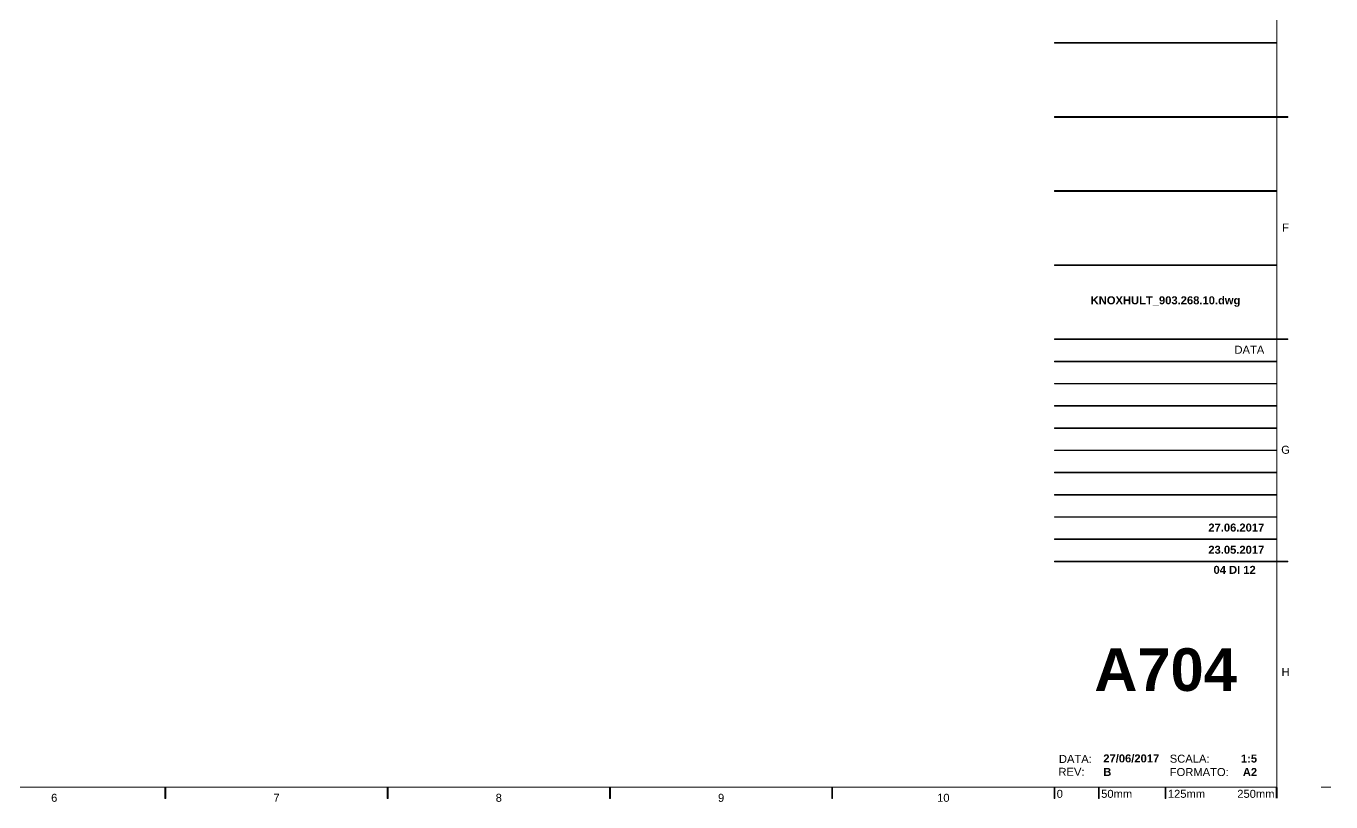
# Model space of a CAD drawing. Header units: centimetres. Extents: x -2268 to 4168, y -1681 to 1458.
# Drawn here: x 191.9 to 338.6, y -106.1 to -18.8 of the extents above; entities that cross this region are included whole.
import ezdxf

# ---------------------------------------------------------------- set-up
doc = ezdxf.new("R2010")
doc.units = ezdxf.units.CM
for name, color, linetype, lineweight in [('PDF _Geometria_Num_Penna__7', 7, 'Continuous', 18), ('PDF _Riempimenti solidi_Num_Penna__7', 7, 'Continuous', 18), ('PDF _Testo_Num_Penna__7', 7, 'Continuous', 18)]:
    doc.layers.add(name, color=color, linetype=linetype, lineweight=lineweight)
doc.styles.add('GENERATED_STYLE_1', font='Arial.ttf')
doc.styles.add('GENERATED_STYLE_2', font='Arial Bold.ttf')

msp = doc.modelspace()

# ---------------------------------------------------------------- hatches: boundary and pattern name
at = {"layer": 'PDF _Riempimenti solidi_Num_Penna__7', "linetype": 'Continuous', "lineweight": 18}
for points in [[(307.5234, -20.6204), (307.5234, -20.7103), (332.5222, -20.6204)], [(307.5234, -20.7103), (332.5222, -20.7103), (332.5222, -20.6204)], [(332.5223, -20.6204), (307.5235, -20.7103), (332.5223, -20.7103)], [(307.5235, -20.6204), (307.5235, -20.7103), (332.5223, -20.6204)], [(332.5223, -28.9551), (307.5235, -29.0451), (332.5223, -29.0451)], [(307.5235, -28.9551), (307.5235, -29.0451), (332.5223, -28.9551)], [(332.5223, -28.9551), (307.5235, -29.0451), (332.5223, -29.0451)], [(307.5235, -28.9551), (307.5235, -29.0451), (332.5223, -28.9551)], [(332.5223, -28.9551), (307.5235, -29.0451), (332.5223, -29.0451)], [(307.5235, -28.9551), (307.5235, -29.0451), (332.5223, -28.9551)], [(332.5223, -28.9551), (307.5235, -29.0451), (332.5223, -29.0451)], [(307.5235, -28.9551), (307.5235, -29.0451), (332.5223, -28.9551)], [(332.5223, -28.9551), (332.5223, -29.0451), (333.7712, -28.9551)], [(332.5223, -29.0451), (333.7712, -29.0451), (333.7712, -28.9551)], [(332.5223, -37.2899), (307.5235, -37.3799), (332.5223, -37.3799)], [(307.5235, -37.2899), (307.5235, -37.3799), (332.5223, -37.2899)], [(332.5223, -45.6246), (307.5235, -45.7146), (332.5223, -45.7146)], [(307.5235, -45.6246), (307.5235, -45.7146), (332.5223, -45.6246)], [(332.5223, -45.6246), (307.5235, -45.7146), (332.5223, -45.7146)], [(307.5235, -45.6246), (307.5235, -45.7146), (332.5223, -45.6246)], [(332.5223, -53.9594), (307.5235, -54.0494), (332.5223, -54.0494)], [(307.5235, -53.9594), (307.5235, -54.0494), (332.5223, -53.9594)], [(332.5223, -53.9594), (332.5223, -54.0494), (333.7712, -53.9594)], [(332.5223, -54.0494), (333.7712, -54.0494), (333.7712, -53.9594)], [(332.5223, -56.473), (307.5235, -56.5312), (332.5223, -56.5312)], [(307.5235, -56.473), (307.5235, -56.5312), (332.5223, -56.473)], [(332.5223, -58.9709), (307.5235, -59.0344), (332.5223, -59.0344)], [(307.5235, -58.9709), (307.5235, -59.0344), (332.5223, -58.9709)], [(332.5223, -61.4739), (307.5235, -61.5321), (332.5223, -61.5321)], [(307.5235, -61.4739), (307.5235, -61.5321), (332.5223, -61.4739)], [(332.5223, -63.9717), (307.5235, -64.0353), (332.5223, -64.0353)], [(307.5235, -63.9717), (307.5235, -64.0353), (332.5223, -63.9717)], [(332.5223, -66.4747), (307.5235, -66.5329), (332.5223, -66.5329)], [(307.5235, -66.4747), (307.5235, -66.5329), (332.5223, -66.4747)], [(332.5223, -68.9726), (307.5235, -69.0306), (332.5223, -69.0306)], [(307.5235, -68.9726), (307.5235, -69.0306), (332.5223, -68.9726)], [(332.5223, -71.4703), (307.5235, -71.5338), (332.5223, -71.5338)], [(307.5235, -71.4703), (307.5235, -71.5338), (332.5223, -71.4703)], [(332.5223, -73.9735), (307.5235, -74.0315), (332.5223, -74.0315)], [(307.5235, -73.9735), (307.5235, -74.0315), (332.5223, -73.9735)], [(332.5223, -76.4712), (307.5235, -76.5347), (332.5223, -76.5347)], [(307.5235, -76.4712), (307.5235, -76.5347), (332.5223, -76.4712)], [(332.5223, -78.9584), (307.5235, -79.0482), (332.5223, -79.0482)], [(307.5235, -78.9584), (307.5235, -79.0482), (332.5223, -78.9584)], [(332.5223, -78.9584), (307.5235, -79.0482), (332.5223, -79.0482)], [(307.5235, -78.9584), (307.5235, -79.0482), (332.5223, -78.9584)], [(332.5223, -78.9584), (332.5223, -79.0482), (333.7712, -78.9584)], [(332.5223, -79.0482), (333.7712, -79.0482), (333.7712, -78.9584)], [(332.5223, -78.9584), (332.5223, -79.0482), (333.7712, -78.9584)], [(332.5223, -79.0482), (333.7712, -79.0482), (333.7712, -78.9584)], [(332.5223, -78.9584), (332.5223, -79.0482), (333.7712, -78.9584)], [(332.5223, -79.0482), (333.7712, -79.0482), (333.7712, -78.9584)], [(207.4746, -104.4072), (207.5644, -105.6559), (207.5644, -104.4072)], [(207.4746, -105.6559), (207.5644, -105.6559), (207.4746, -104.4072)], [(232.4735, -104.4072), (232.5634, -105.6559), (232.5634, -104.4072)], [(232.4735, -105.6559), (232.5634, -105.6559), (232.4735, -104.4072)], [(257.4777, -104.4072), (257.5677, -105.6559), (257.5677, -104.4072)], [(257.4777, -105.6559), (257.5677, -105.6559), (257.4777, -104.4072)], [(282.4768, -104.4072), (282.5667, -105.6559), (282.5667, -104.4072)], [(282.4768, -105.6559), (282.5667, -105.6559), (282.4768, -104.4072)], [(307.4758, -104.4072), (307.5656, -105.6559), (307.5656, -104.4072)], [(307.4758, -105.6559), (307.5656, -105.6559), (307.4758, -104.4072)], [(307.4758, -104.4072), (307.5656, -105.6559), (307.5656, -104.4072)], [(307.4758, -105.6559), (307.5656, -105.6559), (307.4758, -104.4072)], [(312.4766, -104.4072), (312.5664, -105.6559), (312.5664, -104.4072)], [(312.4766, -105.6559), (312.5664, -105.6559), (312.4766, -104.4072)], [(319.9752, -104.4072), (320.0652, -105.6559), (320.0652, -104.4072)], [(319.9752, -105.6559), (320.0652, -105.6559), (319.9752, -104.4072)], [(332.644, -104.4072), (332.4006, -104.4072), (332.644, -105.656)], [(332.4006, -104.4072), (332.644, -105.656), (332.4006, -105.656)]]:
    msp.add_hatch(color=7, dxfattribs=at).paths.add_polyline_path(points)

# ---------------------------------------------------------------- linework, layer by layer
at = {"layer": 'PDF _Geometria_Num_Penna__7', "color": 7, "linetype": 'Continuous', "lineweight": 18, "flags": 128}
for points in [[(54.5172, -104.4071), (332.5223, -104.4071), (332.5223, 96.0028), (54.5172, 96.0028)], [(332.5223, -20.7103), (332.5223, -20.6204), (307.5234, -20.7103)], [(332.5223, -20.6204), (307.5234, -20.7103), (307.5234, -20.6204)], [(307.5234, -20.6204), (307.5234, -20.7103), (332.5223, -20.6204)], [(307.5234, -20.7103), (332.5223, -20.6204), (332.5223, -20.7103)], [(307.5234, -28.9551), (307.5234, -29.0451), (332.5223, -28.9551)], [(307.5234, -29.0451), (332.5223, -28.9551), (332.5223, -29.0451)], [(307.5234, -28.9551), (307.5234, -29.0451), (332.5223, -28.9551)], [(307.5234, -29.0451), (332.5223, -28.9551), (332.5223, -29.0451)], [(307.5234, -28.9551), (307.5234, -29.0451), (332.5223, -28.9551)], [(307.5234, -29.0451), (332.5223, -28.9551), (332.5223, -29.0451)], [(307.5234, -28.9551), (307.5234, -29.0451), (332.5223, -28.9551)], [(307.5234, -29.0451), (332.5223, -28.9551), (332.5223, -29.0451)], [(333.7712, -29.0451), (333.7712, -28.9551), (332.5223, -29.0451)], [(333.7712, -28.9551), (332.5223, -29.0451), (332.5223, -28.9551)], [(307.5234, -37.2899), (307.5234, -37.3798), (332.5223, -37.2899)], [(307.5234, -37.3798), (332.5223, -37.2899), (332.5223, -37.3798)], [(307.5234, -45.6246), (307.5234, -45.7146), (332.5223, -45.6246)], [(307.5234, -45.7146), (332.5223, -45.6246), (332.5223, -45.7146)], [(307.5234, -45.6246), (307.5234, -45.7146), (332.5223, -45.6246)], [(307.5234, -45.7146), (332.5223, -45.6246), (332.5223, -45.7146)], [(307.5234, -53.9594), (307.5234, -54.0493), (332.5223, -53.9594)], [(307.5234, -54.0493), (332.5223, -53.9594), (332.5223, -54.0493)], [(333.7712, -54.0493), (333.7712, -53.9594), (332.5223, -54.0493)], [(333.7712, -53.9594), (332.5223, -54.0493), (332.5223, -53.9594)], [(307.5234, -56.473), (307.5234, -56.5313), (332.5223, -56.473)], [(307.5234, -56.5313), (332.5223, -56.473), (332.5223, -56.5313)], [(307.5234, -58.9708), (307.5234, -59.0343), (332.5223, -58.9708)], [(307.5234, -59.0343), (332.5223, -58.9708), (332.5223, -59.0343)], [(307.5234, -61.4739), (307.5234, -61.5321), (332.5223, -61.4739)], [(307.5234, -61.5321), (332.5223, -61.4739), (332.5223, -61.5321)], [(307.5234, -63.9717), (307.5234, -64.0352), (332.5223, -63.9717)], [(307.5234, -64.0352), (332.5223, -63.9717), (332.5223, -64.0352)], [(307.5234, -66.4748), (307.5234, -66.533), (332.5223, -66.4748)], [(307.5234, -66.533), (332.5223, -66.4748), (332.5223, -66.533)], [(307.5234, -68.9725), (307.5234, -69.0307), (332.5223, -68.9725)], [(307.5234, -69.0307), (332.5223, -68.9725), (332.5223, -69.0307)], [(307.5234, -71.4703), (307.5234, -71.5338), (332.5223, -71.4703)], [(307.5234, -71.5338), (332.5223, -71.4703), (332.5223, -71.5338)], [(307.5234, -73.9734), (307.5234, -74.0316), (332.5223, -73.9734)], [(307.5234, -74.0316), (332.5223, -73.9734), (332.5223, -74.0316)], [(307.5234, -76.4712), (307.5234, -76.5347), (332.5223, -76.4712)], [(307.5234, -76.5347), (332.5223, -76.4712), (332.5223, -76.5347)], [(307.5234, -78.9584), (307.5234, -79.0483), (332.5223, -78.9584)], [(307.5234, -79.0483), (332.5223, -78.9584), (332.5223, -79.0483)], [(307.5234, -78.9584), (307.5234, -79.0483), (332.5223, -78.9584)], [(307.5234, -79.0483), (332.5223, -78.9584), (332.5223, -79.0483)], [(333.7712, -79.0483), (333.7712, -78.9584), (332.5223, -79.0483)], [(333.7712, -78.9584), (332.5223, -79.0483), (332.5223, -78.9584)], [(333.7712, -79.0483), (333.7712, -78.9584), (332.5223, -79.0483)], [(333.7712, -78.9584), (332.5223, -79.0483), (332.5223, -78.9584)], [(333.7712, -79.0483), (333.7712, -78.9584), (332.5223, -79.0483)], [(333.7712, -78.9584), (332.5223, -79.0483), (332.5223, -78.9584)], [(207.5645, -104.4072), (207.4745, -104.4072), (207.5645, -105.656)], [(207.4745, -104.4072), (207.5645, -105.656), (207.4745, -105.656)], [(232.5635, -104.4072), (232.4735, -104.4072), (232.5635, -105.656)], [(232.4735, -104.4072), (232.5635, -105.656), (232.4735, -105.656)], [(257.5677, -104.4072), (257.4778, -104.4072), (257.5677, -105.656)], [(257.4778, -104.4072), (257.5677, -105.656), (257.4778, -105.656)], [(282.5667, -104.4072), (282.4768, -104.4072), (282.5667, -105.656)], [(282.4768, -104.4072), (282.5667, -105.656), (282.4768, -105.656)], [(307.5657, -104.4072), (307.4757, -104.4072), (307.5657, -105.656)], [(307.4757, -104.4072), (307.5657, -105.656), (307.4757, -105.656)], [(307.4757, -105.656), (307.5657, -105.656), (307.4757, -104.4072)], [(307.5657, -105.656), (307.4757, -104.4072), (307.5657, -104.4072)], [(312.5665, -104.4072), (312.4766, -104.4072), (312.5665, -105.656)], [(312.4766, -104.4072), (312.5665, -105.656), (312.4766, -105.656)], [(320.0652, -104.4072), (319.9752, -104.4072), (320.0652, -105.656)], [(319.9752, -104.4072), (320.0652, -105.656), (319.9752, -105.656)]]:
    msp.add_lwpolyline(points, close=True, dxfattribs=at)
msp.add_lwpolyline([(337.5232, -104.4072), (338.6133, -104.4072)], dxfattribs=at)

# ---------------------------------------------------------------- texts
at = {"layer": 'PDF _Testo_Num_Penna__7', "color": 7, "linetype": 'Continuous', "lineweight": 18, "attachment_point": 7}
for s, insert, char_height, style in [('\\A1;F', (333.1315, -41.8881), 0.90004, 'GENERATED_STYLE_1'), ('\\A1;KNOXHULT_903.268.10.dwg', (311.593, -50.353), 0.900042, 'GENERATED_STYLE_2'), ('\\A1;DATA', (327.7649, -55.6355), 0.90004, 'GENERATED_STYLE_1'), ('\\A1;G', (333.0259, -66.9051), 0.90004, 'GENERATED_STYLE_1'), ('\\A1;27.06.2017', (324.8279, -75.654), 0.900042, 'GENERATED_STYLE_2'), ('\\A1;23.05.2017', (324.8279, -78.1524), 0.900042, 'GENERATED_STYLE_2'), ('\\A1;04 DI 12', (325.4082, -80.4123), 0.900042, 'GENERATED_STYLE_2'), ('\\A1;A704', (312.0056, -93.6406), 4.80021, 'GENERATED_STYLE_2'), ('\\A1;H', (333.0623, -91.8932), 0.90004, 'GENERATED_STYLE_1'), ('\\A1;DATA:', (308.0208, -101.6698), 0.90004, 'GENERATED_STYLE_1'), ('\\A1;27/06/2017', (313.0131, -101.6365), 0.900042, 'GENERATED_STYLE_2'), ('\\A1;SCALA:', (320.4887, -101.6538), 0.90004, 'GENERATED_STYLE_1'), ('\\A1;1:5', (328.4925, -101.6378), 0.90004, 'GENERATED_STYLE_2'), ('\\A1;REV:', (307.968, -103.1195), 0.90004, 'GENERATED_STYLE_1'), ('\\A1;B', (313.0131, -103.1359), 0.90004, 'GENERATED_STYLE_2'), ('\\A1;FORMATO:', (320.4887, -103.1563), 0.900042, 'GENERATED_STYLE_1'), ('\\A1;A2', (328.7068, -103.1411), 0.90004, 'GENERATED_STYLE_2'), ('\\A1;6', (194.6688, -106.0542), 0.90004, 'GENERATED_STYLE_1'), ('\\A1;7', (219.6726, -106.0385), 0.90004, 'GENERATED_STYLE_1'), ('\\A1;8', (244.6714, -106.0542), 0.90004, 'GENERATED_STYLE_1'), ('\\A1;9', (269.6727, -106.0542), 0.90004, 'GENERATED_STYLE_1'), ('\\A1;10', (294.3219, -106.0542), 0.90004, 'GENERATED_STYLE_1'), ('\\A1;0', (307.7721, -105.6068), 0.90004, 'GENERATED_STYLE_1'), ('\\A1;50mm', (312.7726, -105.6068), 0.90004, 'GENERATED_STYLE_1'), ('\\A1;125mm', (320.2716, -105.6068), 0.90004, 'GENERATED_STYLE_1'), ('\\A1;250mm', (328.0822, -105.6068), 0.90004, 'GENERATED_STYLE_1')]:
    msp.add_mtext(s, dxfattribs=dict(at, insert=insert, char_height=char_height, style=style))

doc.saveas('drawing.dxf')
